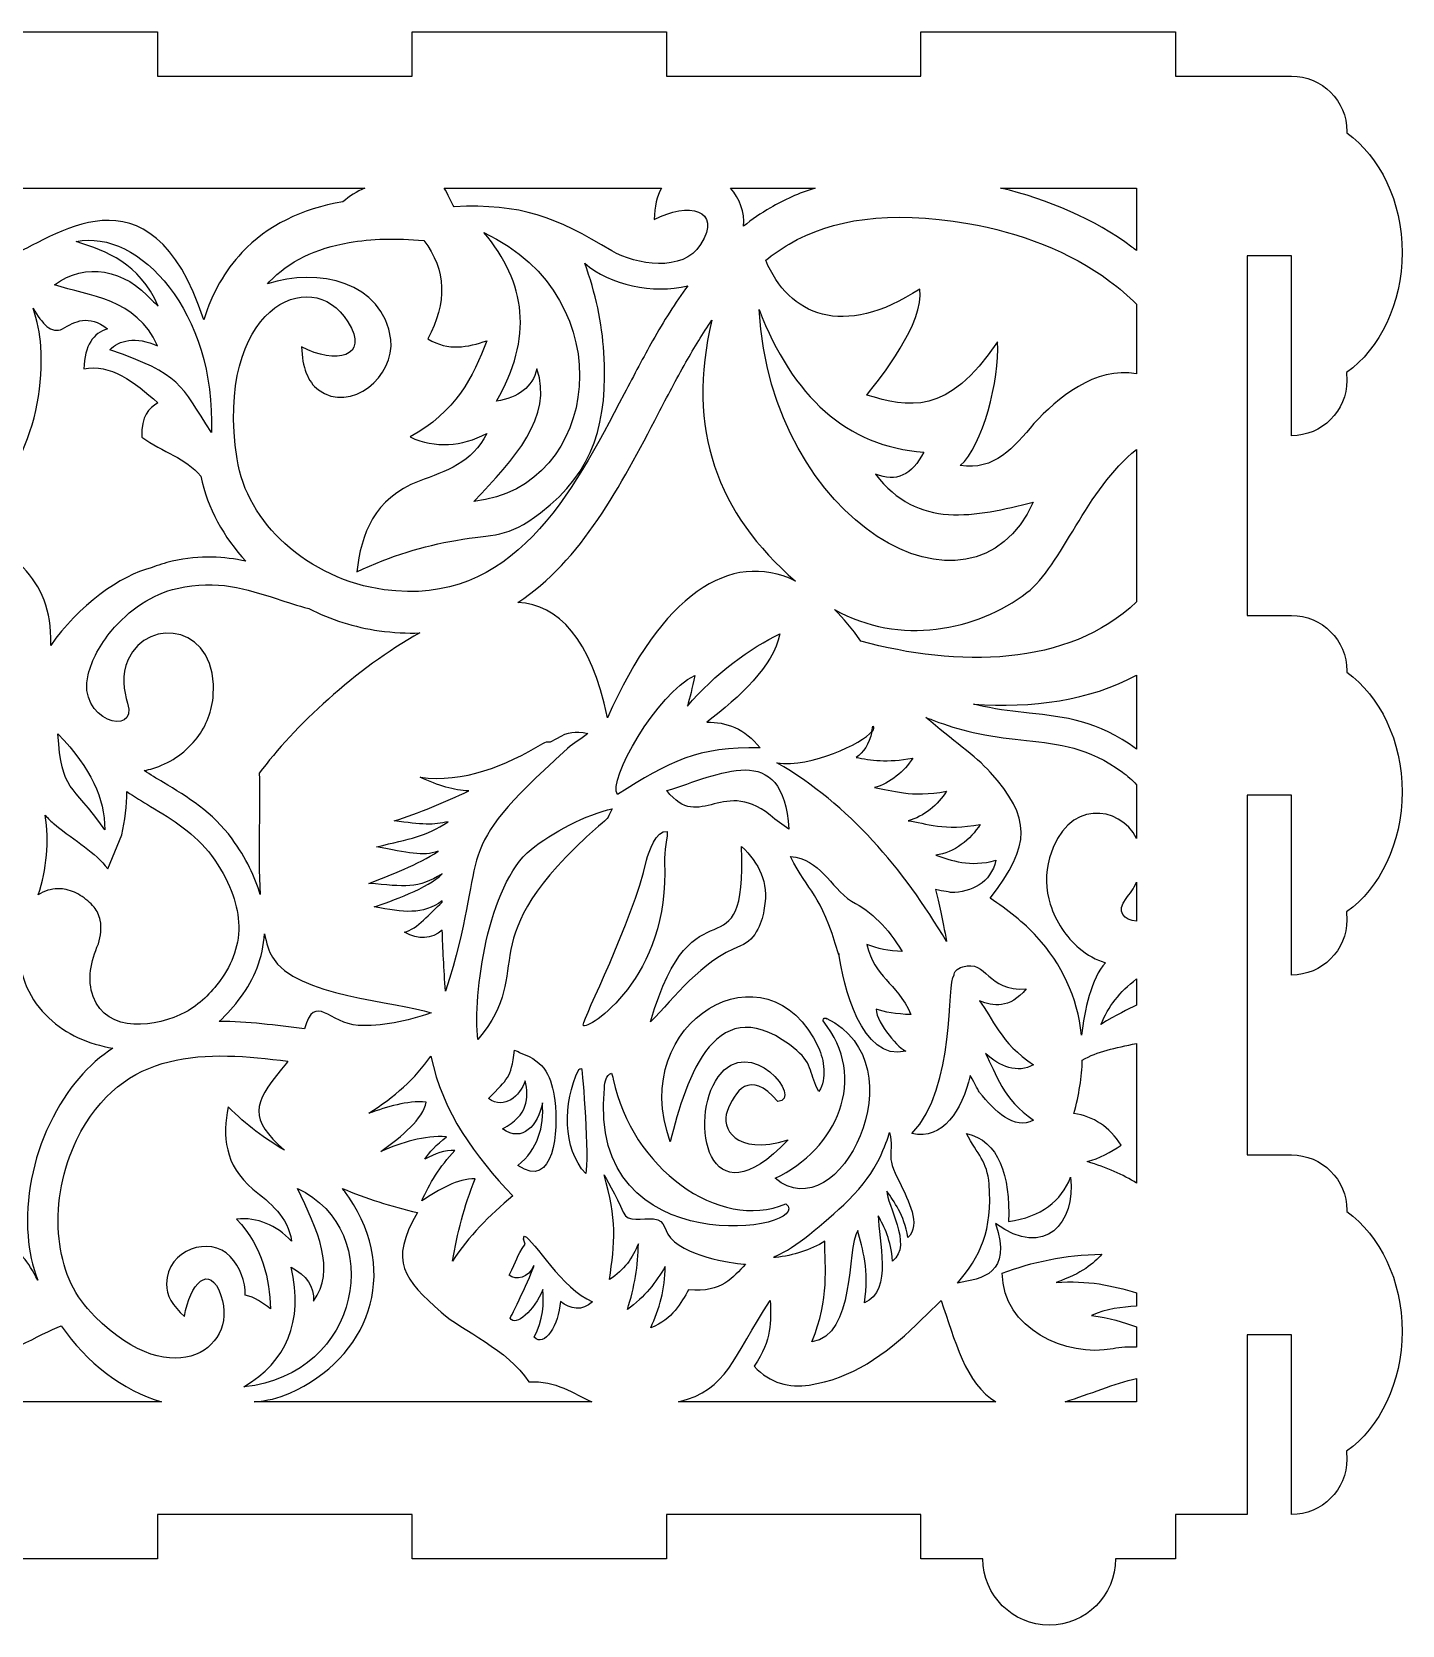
# Model space of a CAD drawing. Extents: x -1260 to -85, y -359 to 882.
# Drawn here: x -987.5 to -724.1, y 243.1 to 549.3 of the extents above; entities that cross this region are included whole.
import ezdxf

# ---------------------------------------------------------------- set-up
doc = ezdxf.new("R2010")
doc.units = 0
doc.layers.get('0').update_dxf_attribs({"linetype": 'CONTINUOUS'})

msp = doc.modelspace()

# ---------------------------------------------------------------- linework, layer by layer
at = {"color": 7}
for points in [[(-1012.179375, 549.270578), (-963.281775, 549.270578), (-963.281775, 540.766628), (-914.3841, 540.766628), (-914.3841, 549.270578), (-865.4865, 549.270578), (-865.4865, 540.766628), (-816.588825, 540.766628), (-816.588825, 549.270578), (-804.683325, 549.270578), (-779.17155, 549.270578), (-767.691225, 549.270578), (-767.691225, 540.766628), (-753.872325, 540.766628), (-745.368375, 540.766628)], [(-1007.4933, 519.260153), (-923.492475, 519.260153)], [(-908.218125, 519.260153), (-866.4774, 519.260153)], [(-853.1694, 519.260153), (-836.945775, 519.260153)], [(-801.2964, 519.260153), (-775.14, 519.260153), (-775.14, 507.240953)], [(-745.36845, 471.672128), (-745.36845, 506.219378), (-753.8724, 506.219378), (-753.8724, 437.124878), (-745.36845, 437.124878)], [(-942.156525, 500.864453), (-941.823375, 501.226928)], [(-987.191475, 496.172978), (-987.191625, 496.173053)], [(-775.14, 496.933553), (-775.14, 483.569153)], [(-775.14, 469.032128), (-775.14, 439.744777)], [(-775.14, 425.692628), (-775.14, 411.475328)], [(-804.5847, 419.657603), (-806.497875, 420.096203)], [(-887.793375, 412.832753), (-886.575, 413.520953)], [(-826.0155, 414.840728), (-825.8526, 415.832528)], [(-884.4807, 411.597353), (-886.821, 409.466903), (-887.10075, 409.207778)], [(-775.14, 404.619653), (-775.14, 394.289078)], [(-775.137225, 404.619652), (-775.14, 404.619653)], [(-745.368525, 368.030378), (-745.368525, 402.577628), (-753.872475, 402.577628), (-753.872475, 333.483203), (-745.368525, 333.483203)], [(-841.9629, 396.095753), (-844.682475, 398.010428)], [(-972.87375, 388.468103), (-970.159125, 394.962578)], [(-908.689425, 387.403253), (-908.627175, 387.492728)], [(-775.14, 385.861253), (-775.14, 378.368003)], [(-908.595525, 382.042553), (-908.588025, 382.295528)], [(-832.349625, 372.170977), (-832.385775, 371.934353)], [(-775.14, 367.298453), (-775.14, 362.262653)], [(-834.67995, 359.641478), (-834.777525, 359.761853)], [(-775.14, 354.910328), (-775.14, 328.063178)], [(-892.667175, 316.309028), (-892.956525, 317.276978), (-892.935525, 317.230253)], [(-986.333625, 309.381353), (-986.333775, 309.381728)], [(-775.14, 306.948353), (-775.14, 304.393778)], [(-775.14, 300.443678), (-775.14, 296.545928)], [(-745.3686, 264.388703), (-745.3686, 298.935953), (-753.87255, 298.935953), (-753.87255, 264.388703), (-767.69145, 264.388703), (-767.69145, 255.884753), (-779.171775, 255.884753)], [(-775.14, 290.535128), (-775.14, 286.055228), (-788.877525, 286.055228)], [(-962.537475, 286.055228), (-1044.657675, 286.055228)], [(-879.8628, 286.055228), (-944.7387, 286.055228)], [(-802.166775, 286.055228), (-863.149425, 286.055228)], [(-804.68355, 255.884753), (-816.58905, 255.884753), (-816.58905, 264.388703), (-865.486725, 264.388703), (-865.486725, 255.884753), (-914.384325, 255.884753), (-914.384325, 264.388703), (-963.282, 264.388703), (-963.282, 255.884753), (-1012.1796, 255.884753), (-1012.1796, 264.388703), (-1061.077275, 264.388703), (-1061.077275, 255.884753), (-1109.974875, 255.884753), (-1109.974875, 264.388703), (-1158.87255, 264.388703), (-1158.87255, 255.884753), (-1170.1479, 255.884753)]]:
    msp.add_lwpolyline(points, dxfattribs=at)
for points in [[(-908.218125, 519.260153)], [(-853.1694, 519.260153)], [(-801.2964, 519.260153)], [(-900.600975, 510.703328)], [(-775.14, 496.933553)], [(-873.604125, 479.724503)], [(-952.9563, 472.317353)], [(-775.14, 469.032128)], [(-794.993925, 458.896703)], [(-912.88995, 433.779278)], [(-775.14, 425.692628)], [(-876.8076, 417.471278)], [(-982.44135, 414.394328)], [(-826.0155, 414.840728)], [(-847.474725, 411.703253)], [(-984.886875, 398.736653)], [(-878.551725, 396.641078)], [(-865.873425, 389.747978)], [(-775.14, 385.861253)], [(-851.255175, 373.652603)], [(-811.66785, 374.509778)], [(-775.14, 367.298452)], [(-910.713375, 360.793553)], [(-775.14, 354.910328)], [(-889.328775, 343.459328)], [(-818.3196, 337.576103)], [(-938.900325, 334.364378)], [(-864.750675, 336.021803)], [(-842.12805, 336.373252)], [(-881.0055, 329.894528)], [(-844.60485, 328.995878)], [(-936.399975, 327.055478)], [(-895.0302, 325.592978)], [(-842.531175, 324.097553)], [(-809.56335, 308.847503)], [(-873.00375, 303.765503)], [(-895.536825, 302.141078)], [(-775.14, 300.443678)], [(-837.548325, 297.595253)], [(-775.14, 290.535128)], [(-962.537475, 286.055228)], [(-879.8628, 286.055228)], [(-802.166775, 286.055228)]]:
    msp.add_lwpolyline(points, close=True, dxfattribs=at)
for points in [[(-745.368375, 540.766628), (-739.497675, 540.766628), (-734.738475, 536.007653), (-734.738475, 530.136953)], [(-734.738475, 530.136953), (-734.738475, 530.050853), (-734.739225, 529.964528), (-734.741475, 529.879028)], [(-734.741475, 529.879028), (-728.385675, 525.284828), (-724.108575, 516.695153), (-724.108575, 506.857403)], [(-954.39855, 493.950953), (-964.826475, 525.440228), (-983.54625, 509.235728), (-992.098875, 506.055278)], [(-923.492475, 519.260153), (-924.9966, 518.591153), (-926.403825, 517.711178), (-927.698325, 516.628628)], [(-906.29685, 515.673878), (-906.758025, 516.161753), (-907.496175, 518.351978), (-908.218125, 519.260153)], [(-866.4774, 519.260153), (-867.310575, 517.715678), (-867.75915, 515.687453), (-867.85395, 513.215603)], [(-850.692375, 511.924478), (-850.40265, 514.564553), (-851.438175, 517.220753), (-853.1694, 519.260153)], [(-836.945775, 519.260153), (-840.033375, 518.275628), (-842.87895, 516.996203), (-845.526075, 515.453153)], [(-776.046975, 507.926153), (-783.288675, 513.284228), (-792.072225, 517.078703), (-801.2964, 519.260153)], [(-927.698325, 516.628628), (-935.6274, 515.255678), (-942.1992, 512.054153), (-947.0886, 506.859728)], [(-875.988, 507.205628), (-886.822425, 513.692228), (-893.337975, 516.305303), (-906.29685, 515.673878)], [(-867.85395, 513.215603), (-861.325725, 516.617603), (-854.654775, 515.261378), (-858.931875, 508.403603)], [(-845.526075, 515.453153), (-847.345275, 514.393403), (-849.062625, 513.212828), (-850.692375, 511.924478)], [(-841.927575, 508.481677), (-833.66925, 513.294652), (-822.8862, 515.056703), (-807.579375, 512.455328)], [(-978.9579, 508.970378), (-966.79815, 511.512053), (-952.050375, 495.314603), (-952.9563, 472.317353)], [(-807.579375, 512.455328), (-797.596125, 510.758602), (-787.96035, 507.046177), (-780.3183, 501.391478)], [(-963.192075, 496.580153), (-966.88935, 504.955478), (-972.908025, 507.004553), (-978.9579, 508.970378)], [(-941.823375, 501.226928), (-938.08245, 505.202078), (-932.88315, 507.680978), (-926.49885, 508.786103)], [(-926.49885, 508.786103), (-922.221975, 509.526803), (-917.413425, 509.649878), (-912.150375, 509.191553)], [(-912.150375, 509.191553), (-907.74255, 503.552378), (-907.662825, 497.215628), (-911.327625, 490.275128)], [(-900.600975, 510.703328), (-873.510375, 498.106178), (-878.16285, 461.623253), (-902.51265, 459.049103)], [(-898.1799, 478.300778), (-891.1146, 490.404428), (-892.371675, 501.130178), (-900.600975, 510.703328)], [(-858.931875, 508.403603), (-862.297725, 503.007878), (-871.398, 504.458828), (-875.988, 507.205628)], [(-846.4251, 505.379828), (-844.99965, 506.524252), (-843.50505, 507.561953), (-841.927575, 508.481677)], [(-947.0886, 506.859728), (-950.346, 503.398403), (-952.815525, 499.109678), (-954.39855, 493.950953)], [(-816.80865, 499.845053), (-831.648675, 490.204777), (-841.931025, 494.792228), (-846.4251, 505.379828)], [(-775.14, 507.240953), (-775.439325, 507.471803), (-775.741875, 507.700553), (-776.046975, 507.926153)], [(-724.108575, 506.857403), (-724.108575, 497.000903), (-728.4018, 488.397503), (-734.77785, 483.809603)], [(-983.105325, 500.644403), (-977.1474, 505.128728), (-969.6102, 503.658653), (-964.335375, 497.624228)], [(-948.0255, 467.247953), (-952.4001, 495.849503), (-933.8796, 505.058153), (-926.705025, 493.552328)], [(-918.481125, 490.177778), (-919.907625, 501.287078), (-932.5494, 503.997128), (-942.156525, 500.864453)], [(-877.526325, 487.664828), (-877.881825, 493.345253), (-879.087675, 499.070528), (-881.203875, 504.840653)], [(-881.203875, 504.840653), (-876.345825, 500.574503), (-868.122675, 498.838403), (-861.41775, 500.502428)], [(-963.315975, 488.957678), (-967.36575, 498.131528), (-976.480275, 498.490553), (-983.105325, 500.644403)], [(-861.41775, 500.502428), (-863.799075, 497.238578), (-866.014575, 493.684403), (-868.158675, 489.896528)], [(-826.997025, 479.478128), (-824.3895, 482.764027), (-815.889375, 493.405853), (-816.80865, 499.845053)], [(-780.3183, 501.391478), (-778.46355, 500.019203), (-776.7288, 498.532478), (-775.14, 496.933553)], [(-987.191625, 496.173053), (-985.47555, 493.186928), (-983.7465, 491.144453), (-981.56925, 492.207053)], [(-985.741575, 488.827703), (-985.9197, 491.303603), (-986.4198, 493.769153), (-987.191475, 496.172978)], [(-964.335375, 497.624228), (-963.965025, 497.355503), (-963.583875, 497.008778), (-963.192075, 496.580153)], [(-981.56925, 492.207053), (-979.104825, 493.618928), (-976.652325, 495.070928), (-972.901425, 492.212303)], [(-926.705025, 493.552328), (-922.427775, 486.695378), (-929.098725, 485.338853), (-935.6265, 488.740628)], [(-856.76445, 493.845503), (-861.81765, 472.995353), (-855.6819, 456.608303), (-840.69855, 443.752853)], [(-861.7524, 485.789078), (-860.139225, 488.637278), (-858.492675, 491.334503), (-856.76445, 493.845503)], [(-794.993925, 458.896703), (-806.954775, 432.797903), (-845.448675, 455.147078), (-847.695375, 495.926678)], [(-847.695375, 495.926678), (-841.231575, 479.174978), (-830.92455, 469.579553), (-816.0291, 468.526553)], [(-972.901425, 492.212303), (-975.63435, 491.419028), (-977.29305, 489.039053), (-977.4846, 484.496453)], [(-972.451125, 488.183003), (-970.86555, 490.020278), (-967.3866, 490.840853), (-963.315975, 488.957678)], [(-932.380575, 480.485003), (-926.200575, 475.887128), (-917.576325, 483.133103), (-918.481125, 490.177778)], [(-900.0312, 489.911003), (-902.577675, 483.004703), (-906.069225, 476.162228), (-914.75085, 471.432578)], [(-911.327625, 490.275128), (-907.34475, 487.838753), (-903.6732, 488.712128), (-900.0312, 489.911003)], [(-868.158675, 489.896528), (-869.881125, 486.855503), (-871.72455, 483.324053), (-873.604125, 479.724503)], [(-989.90445, 467.285978), (-986.664075, 473.962178), (-985.2252, 481.635728), (-985.741575, 488.827703)], [(-952.9563, 472.317353), (-958.901175, 481.528403), (-958.805325, 483.479228), (-972.451125, 488.183003)], [(-935.6265, 488.740628), (-935.47665, 484.818803), (-934.43535, 482.013803), (-932.380575, 480.485003)], [(-889.670175, 456.871028), (-879.297075, 464.797103), (-876.7089, 474.585578), (-877.526325, 487.664828)], [(-801.8562, 489.714503), (-811.506675, 475.285028), (-819.069, 477.166553), (-826.997025, 479.478128)], [(-809.047125, 465.927128), (-804.703125, 469.725578), (-801.471375, 482.344553), (-801.8562, 489.714503)], [(-977.4846, 484.496453), (-972.426675, 485.572853), (-967.722075, 482.064953), (-963.255825, 477.977303)], [(-902.51265, 459.049103), (-894.764025, 467.174603), (-887.15535, 475.315478), (-890.4045, 484.537103)], [(-890.4045, 484.537103), (-891.2532, 480.974828), (-893.93385, 478.971278), (-898.1799, 478.300778)], [(-867.080775, 475.865453), (-865.343175, 479.191778), (-863.6394, 482.456003), (-861.7524, 485.789078)], [(-775.14, 483.569153), (-783.103125, 484.992052), (-790.44135, 478.848428), (-794.883, 473.998852)], [(-734.77785, 483.809603), (-734.78535, 483.700553), (-734.793825, 483.591653), (-734.80335, 483.483653)], [(-734.73855, 482.302253), (-734.73855, 476.431178), (-739.49775, 471.672128), (-745.36845, 471.672128)], [(-734.80335, 483.483653), (-734.7606, 483.095903), (-734.73855, 482.701553), (-734.73855, 482.302253)], [(-963.255825, 477.977303), (-964.952325, 476.899853), (-966.482625, 475.546028), (-966.311925, 471.375503)], [(-873.604125, 479.724503), (-883.7247, 460.339178), (-895.02555, 438.694703), (-919.766475, 442.082303)], [(-894.0438, 439.639553), (-881.865525, 447.551603), (-874.2096, 462.210053), (-867.080775, 475.865453)], [(-914.75085, 471.432578), (-909.843675, 469.173503), (-904.93815, 469.627553), (-900.0312, 472.068428)], [(-900.0312, 472.068428), (-902.75205, 466.579328), (-907.90755, 464.789303), (-913.039425, 462.965153)], [(-794.883, 473.998852), (-798.69315, 469.471778), (-802.47825, 464.892578), (-809.047125, 465.927128)], [(-966.311925, 471.375503), (-962.330625, 468.486278), (-957.816075, 467.410928), (-955.00785, 463.880303)], [(-816.0291, 468.526553), (-818.338125, 464.144228), (-821.385075, 462.576953), (-825.296025, 464.305403)], [(-796.22025, 441.514853), (-789.5757, 446.567003), (-784.820475, 461.452553), (-775.14, 469.032128)], [(-938.817825, 450.943178), (-943.643625, 455.307803), (-947.063025, 460.951853), (-948.0255, 467.247953)], [(-955.00785, 463.880303), (-953.651475, 457.723703), (-950.567325, 452.165528), (-946.341675, 447.553178)], [(-913.039425, 462.965153), (-921.743625, 459.535553), (-924.1458, 452.899103), (-925.020675, 445.485728)], [(-825.296025, 464.305403), (-817.268775, 453.557453), (-806.15115, 456.140978), (-794.993925, 458.896703)], [(-905.949525, 451.563953), (-898.57575, 452.856353), (-896.194425, 451.887503), (-889.670175, 456.871028)], [(-919.766475, 442.082303), (-926.867925, 443.054453), (-933.6279, 446.250053), (-938.817825, 450.943178)], [(-925.020675, 445.485728), (-918.461775, 448.688753), (-912.1455, 450.477803), (-905.949525, 451.563953)], [(-960.508425, 447.538328), (-961.872, 447.241553), (-963.221175, 446.807003), (-964.538625, 446.254628)], [(-946.341675, 447.553178), (-950.4876, 448.470128), (-954.9018, 448.756928), (-960.508425, 447.538328)], [(-840.69855, 443.752853), (-853.27335, 449.843378), (-866.497425, 441.032678), (-876.8076, 417.471278)], [(-983.79525, 432.854603), (-983.903625, 438.963578), (-986.1972, 443.618678), (-989.7216, 446.946878)], [(-964.538625, 446.254628), (-970.177575, 444.992228), (-978.732975, 438.906578), (-983.8215, 431.353853)], [(-959.519625, 442.343378), (-951.724725, 444.038828), (-946.37235, 442.291028), (-940.3326, 440.318753)], [(-972.1818, 434.135378), (-968.864775, 438.148553), (-964.27905, 441.309653), (-959.519625, 442.343378)], [(-833.2302, 438.276952), (-820.6452, 431.247802), (-805.885575, 434.165077), (-796.22025, 441.514853)], [(-940.3326, 440.318753), (-938.39265, 439.684778), (-936.386775, 439.028753), (-934.2453, 438.448778)], [(-934.2453, 438.448778), (-930.024375, 436.317878), (-925.427325, 434.855228), (-920.703225, 434.208878)], [(-876.8076, 417.471278), (-880.0818, 432.861053), (-886.2561, 439.138403), (-894.0438, 439.639553)], [(-828.1272, 432.213053), (-829.793775, 434.536102), (-831.49755, 436.558553), (-833.2302, 438.276952)], [(-775.14, 439.744777), (-788.323875, 427.149803), (-809.747025, 427.153403), (-828.1272, 432.213053)], [(-952.623975, 421.390103), (-951.256575, 435.250403), (-965.132625, 437.087903), (-968.944125, 428.689028)], [(-745.36845, 437.124878), (-739.49775, 437.124878), (-734.73855, 432.365903), (-734.73855, 426.495203)], [(-983.8215, 431.353853), (-983.79525, 431.824103), (-983.7855, 432.324353), (-983.79525, 432.854603)], [(-976.635525, 425.744303), (-975.9027, 428.636078), (-974.3184, 431.551178), (-972.1818, 434.135378)], [(-912.88995, 433.779278), (-925.16775, 426.972503), (-937.202325, 415.715003), (-943.739325, 406.814978)], [(-920.703225, 434.208878), (-917.955975, 433.832828), (-915.35655, 433.698653), (-912.88995, 433.779278)], [(-861.473925, 419.696303), (-856.3275, 425.809553), (-849.15975, 431.076503), (-843.714075, 433.573478)], [(-843.714075, 433.573478), (-845.03535, 427.266053), (-851.374425, 421.542503), (-857.733, 416.631278)], [(-968.944125, 428.689028), (-970.331925, 425.632028), (-969.760725, 422.673128), (-969.0519, 420.287528)], [(-969.0519, 420.287528), (-967.06005, 413.583428), (-978.847125, 417.012653), (-976.635525, 425.744303)], [(-874.88565, 402.744353), (-877.014675, 405.218378), (-867.212175, 422.301278), (-860.063925, 425.579303)], [(-860.063925, 425.579303), (-860.560575, 423.208403), (-860.9943, 421.305428), (-861.473925, 419.696303)], [(-806.497875, 420.096203), (-795.199125, 419.324903), (-784.1625, 420.737378), (-775.14, 425.692628)], [(-734.73855, 426.495203), (-734.73855, 426.409103), (-734.7393, 426.322778), (-734.74155, 426.237278)], [(-734.74155, 426.237278), (-728.38575, 421.643078), (-724.10865, 413.053478), (-724.10865, 403.215653)], [(-956.023875, 413.217803), (-954.206175, 415.451978), (-952.9365, 418.222778), (-952.623975, 421.390103)], [(-795.798825, 418.373903), (-798.52455, 418.668353), (-801.384225, 418.977953), (-804.5847, 419.657603)], [(-857.733, 416.631278), (-854.053125, 416.715053), (-850.406025, 415.376528), (-847.474725, 411.703253)], [(-803.2704, 407.027152), (-806.081775, 410.192527), (-810.64455, 413.151652), (-815.625525, 417.548002)], [(-815.625525, 417.548002), (-814.82535, 417.217177), (-813.999375, 416.897677), (-813.14475, 416.592803)], [(-813.14475, 416.592803), (-810.79725, 415.753027), (-808.280925, 415.030177), (-805.55775, 414.450877)], [(-775.14, 411.475328), (-782.699175, 416.958428), (-788.855175, 417.623453), (-795.798825, 418.373903)], [(-982.44135, 414.394328), (-975.8625, 407.491028), (-973.57005, 402.168803), (-973.420575, 395.956103)], [(-973.420575, 395.956103), (-979.838925, 405.128228), (-981.753375, 403.061978), (-982.44135, 414.394328)], [(-886.575, 413.520953), (-884.1684, 414.858653), (-883.2957, 414.923228), (-880.5906, 414.473003)], [(-880.5906, 414.473003), (-882.17355, 413.175878), (-883.1751, 412.774328), (-884.4807, 411.597353)], [(-865.4106, 403.473728), (-855.44355, 406.496078), (-843.046725, 413.490353), (-841.9629, 396.095753)], [(-844.25385, 408.820628), (-837.61845, 407.859278), (-827.928825, 412.560878), (-826.0155, 414.840728)], [(-826.0155, 414.840728), (-826.5321, 412.303628), (-827.666325, 410.801378), (-829.02375, 409.869353)], [(-825.8526, 415.832528), (-825.564975, 415.631228), (-825.645975, 415.280378), (-826.0155, 414.840728)], [(-805.55775, 414.450877), (-802.262025, 413.750527), (-799.201275, 413.419103), (-796.283325, 413.104252)], [(-964.2051, 407.731928), (-961.1664, 408.635453), (-958.193025, 410.550128), (-956.023875, 413.217803)], [(-912.8241, 406.068953), (-904.569525, 404.877578), (-896.365575, 408.261653), (-889.247775, 412.548953)], [(-889.247775, 412.548953), (-888.800925, 412.860428), (-888.276825, 412.946753), (-887.793375, 412.832753)], [(-847.474725, 411.703253), (-859.45935, 411.986228), (-864.9405, 409.066778), (-874.88565, 402.744353)], [(-796.283325, 413.104252), (-789.99855, 412.424827), (-784.428, 411.822952), (-777.865275, 407.038402)], [(-965.86995, 407.337953), (-965.31375, 407.435078), (-964.757175, 407.566928), (-964.2051, 407.731928)], [(-962.180475, 405.041903), (-963.4563, 405.812153), (-964.7028, 406.565153), (-965.86995, 407.337953)], [(-887.10075, 409.207778), (-907.682775, 390.229103), (-899.2233, 392.040428), (-907.965975, 364.926278)], [(-811.66785, 374.509778), (-820.075875, 388.556378), (-830.265975, 400.708478), (-844.25385, 408.820628)], [(-829.02375, 409.869353), (-826.3329, 409.328303), (-823.0884, 408.790178), (-818.17485, 409.726703)], [(-818.17485, 409.726703), (-819.801, 407.158928), (-822.490575, 404.846528), (-825.538575, 404.049878)], [(-948.987675, 394.218953), (-952.674825, 399.300428), (-957.5892, 402.270053), (-962.180475, 405.041903)], [(-943.739325, 406.814978), (-943.526475, 401.543978), (-944.0427, 391.724528), (-943.590675, 383.486528)], [(-903.491025, 403.413203), (-906.310125, 403.552628), (-909.32385, 404.381978), (-912.8241, 406.068953)], [(-844.682475, 398.010428), (-854.546625, 406.838753), (-858.990975, 395.116553), (-865.4106, 403.473728)], [(-803.2704, 382.808527), (-795.28605, 393.206977), (-795.405525, 398.168977), (-803.2704, 407.027152)], [(-777.865275, 407.038402), (-776.898825, 406.334302), (-775.986825, 405.520477), (-775.137225, 404.619652)], [(-970.159125, 394.962578), (-969.584475, 397.645178), (-969.136275, 400.662578), (-969.220725, 403.321553)], [(-969.220725, 403.321553), (-967.769925, 402.328253), (-966.223275, 401.393678), (-964.6377, 400.436603)], [(-917.7972, 397.664303), (-913.062225, 399.145928), (-908.1078, 401.276528), (-903.491025, 403.413203)], [(-825.538575, 404.049878), (-822.149175, 403.611128), (-818.5437, 402.046553), (-811.683375, 403.353203)], [(-811.683375, 403.353203), (-813.309975, 400.785878), (-815.99955, 398.473253), (-819.047775, 397.676228)], [(-775.14, 394.289078), (-778.3641, 400.688753), (-788.631525, 401.957753), (-791.8764, 390.583102)], [(-724.10865, 403.215653), (-724.10865, 393.359153), (-728.401875, 384.755753), (-734.777925, 380.167853)], [(-986.21415, 383.457203), (-984.65385, 388.305728), (-984.042825, 393.791828), (-984.886875, 398.736653)], [(-984.886875, 398.736653), (-984.344925, 398.120528), (-983.748825, 397.544603), (-983.097675, 397.014578)], [(-964.6377, 400.436603), (-960.467625, 397.917953), (-956.0022, 395.220053), (-952.926975, 390.981652)], [(-891.52575, 392.168828), (-887.61735, 395.369903), (-880.81395, 398.939678), (-875.904675, 400.009478)], [(-875.904675, 400.009478), (-877.15455, 397.549103), (-876.37065, 398.561678), (-878.551725, 396.641078)], [(-983.097675, 397.014578), (-979.004475, 393.689978), (-975.2583, 391.623128), (-972.87375, 388.468103)], [(-921.1962, 392.680328), (-914.7228, 394.274378), (-911.759175, 394.566728), (-907.47345, 397.510403)], [(-907.47345, 397.510403), (-910.123275, 396.808403), (-912.606375, 396.957653), (-917.7972, 397.664303)], [(-878.551725, 396.641078), (-904.2177, 374.033153), (-890.042475, 369.692303), (-901.719675, 355.643378)], [(-869.306025, 390.086828), (-868.931625, 391.703228), (-867.5115, 395.949053), (-865.340625, 395.612303)], [(-865.340625, 395.612303), (-865.2078, 395.122928), (-865.9674, 391.499378), (-865.873425, 389.747978)], [(-819.047775, 397.676228), (-815.6583, 397.237853), (-812.05305, 395.673278), (-805.19295, 396.980153)], [(-805.19295, 396.980153), (-807.025725, 394.086878), (-810.2088, 391.517453), (-813.7326, 391.075478)], [(-943.590675, 383.486528), (-944.533125, 386.890253), (-946.2726, 390.476978), (-948.987675, 394.218953)], [(-909.3543, 391.832528), (-912.400575, 390.761003), (-915.150975, 391.546778), (-921.1962, 392.680328)], [(-901.719675, 355.643378), (-902.765175, 364.333103), (-899.794575, 385.395428), (-891.52575, 392.168828)], [(-868.54815, 359.033003), (-860.2776, 387.907928), (-850.1133, 366.333428), (-851.04465, 392.758553)], [(-851.04465, 392.758553), (-847.6833, 389.437553), (-845.8362, 386.018378), (-846.6849, 380.872628)], [(-952.926975, 390.981652), (-949.52475, 386.293027), (-947.959125, 382.031528), (-947.72745, 378.228353)], [(-922.6659, 385.644203), (-918.563175, 387.246953), (-913.2414, 389.244128), (-909.3543, 391.832528)], [(-881.508525, 358.379528), (-881.361225, 360.148553), (-872.115525, 377.953853), (-869.306025, 390.086828)], [(-865.873425, 389.747978), (-864.678375, 367.606103), (-880.88415, 357.119453), (-881.508525, 358.379528)], [(-832.385775, 371.934353), (-835.99635, 384.385853), (-838.125675, 383.574578), (-841.632075, 390.826478)], [(-841.632075, 390.826478), (-835.9893, 390.313103), (-834.14715, 385.110128), (-829.9173, 382.212878)], [(-813.7326, 391.075478), (-810.780675, 390.108128), (-807.234075, 388.677728), (-802.1889, 390.096428)], [(-802.1889, 390.096428), (-803.120325, 385.719878), (-806.96115, 383.982128), (-810.7707, 383.877052)], [(-791.8764, 390.583102), (-792.745725, 387.535028), (-792.5871, 384.457252), (-791.7297, 381.647528)], [(-908.627175, 387.492728), (-913.20825, 384.567578), (-915.841275, 385.054028), (-922.6659, 385.644203)], [(-921.655125, 381.149003), (-918.639225, 382.151228), (-911.019075, 384.854003), (-908.689425, 387.403253)], [(-777.142275, 382.775378), (-776.42985, 383.665328), (-775.699575, 384.683453), (-775.14, 385.861253)], [(-982.5015, 384.619928), (-983.7546, 384.595478), (-985.046775, 384.235553), (-986.21415, 383.457203)], [(-981.255675, 384.540578), (-981.632175, 384.601178), (-982.04955, 384.629678), (-982.5015, 384.619928)], [(-978.1437, 383.341778), (-979.114575, 383.934878), (-980.173125, 384.365378), (-981.255675, 384.540578)], [(-975.502125, 381.079103), (-976.227075, 381.933728), (-977.133825, 382.724378), (-978.1437, 383.341778)], [(-810.7707, 383.877052), (-810.9078, 383.939828), (-812.20785, 384.136028), (-813.794475, 384.471953)], [(-813.794475, 384.471953), (-813.0423, 381.792127), (-812.46315, 378.873128), (-811.66785, 374.509778)], [(-794.2926, 375.373328), (-796.846125, 378.197077), (-799.87695, 380.508878), (-803.2704, 382.808527)], [(-775.14, 378.368003), (-777.53985, 378.538702), (-779.1609, 380.253353), (-777.142275, 382.775378)], [(-974.31945, 378.565553), (-974.51715, 379.510553), (-974.902425, 380.372603), (-975.502125, 381.079103)], [(-908.588025, 382.295528), (-912.432375, 379.524353), (-915.936675, 380.095403), (-921.655125, 381.149003)], [(-915.867225, 376.262828), (-913.354725, 376.930403), (-910.98195, 379.871753), (-908.595525, 382.042553)], [(-846.6849, 380.872628), (-847.076775, 378.503228), (-848.127225, 374.869703), (-851.255175, 373.652603)], [(-829.9173, 382.212878), (-825.930825, 380.144078), (-823.06755, 377.220653), (-820.16625, 372.558128)], [(-791.7297, 381.647528), (-790.7046, 378.292777), (-788.6649, 375.299377), (-786.19575, 373.210177)], [(-734.777925, 380.167853), (-734.785425, 380.058803), (-734.7939, 379.949978), (-734.803425, 379.841978)], [(-734.803425, 379.841978), (-734.760675, 379.454153), (-734.738625, 379.059803), (-734.738625, 378.660578)], [(-974.667225, 374.054003), (-974.18145, 375.525353), (-974.02095, 377.143028), (-974.31945, 378.565553)], [(-947.72745, 378.228353), (-947.46825, 373.983578), (-948.88905, 370.213553), (-951.253125, 367.013153)], [(-908.58255, 376.665278), (-910.697475, 374.937278), (-913.07175, 374.725328), (-915.867225, 376.262828)], [(-907.965975, 364.926278), (-908.247675, 369.263678), (-908.48685, 373.145528), (-908.58255, 376.665278)], [(-734.738625, 378.660578), (-734.738625, 372.789428), (-739.497825, 368.030378), (-745.368525, 368.030378)], [(-990.13365, 373.885028), (-990.025425, 367.775528), (-987.731925, 363.120053), (-984.20685, 359.792303)], [(-975.67395, 363.908153), (-976.8585, 367.237403), (-976.1703, 370.580753), (-974.667225, 374.054003)], [(-947.333025, 363.734678), (-944.729175, 367.259303), (-943.007325, 371.358428), (-942.7467, 375.976928)], [(-942.7467, 375.976928), (-942.380175, 374.130953), (-941.888175, 372.578303), (-941.234025, 371.460653)], [(-864.750675, 336.021803), (-873.211275, 359.172953), (-845.925075, 375.066128), (-836.294775, 354.129053)], [(-851.255175, 373.652603), (-858.995025, 370.640078), (-863.896275, 363.720428), (-868.54815, 359.033003)], [(-820.16625, 372.558128), (-822.728925, 372.625103), (-825.017775, 373.148903), (-826.99425, 373.942553)], [(-826.99425, 373.942553), (-825.45375, 367.414328), (-821.417775, 366.905378), (-818.514375, 360.438128)], [(-785.734875, 356.512477), (-786.492375, 363.909202), (-789.580575, 370.162103), (-794.2926, 375.373328)], [(-941.234025, 371.460653), (-936.799875, 363.894278), (-917.2038, 362.969078), (-910.713375, 360.793553)], [(-819.505275, 353.411902), (-828.0243, 351.252128), (-831.56235, 366.309428), (-832.349625, 372.170977)], [(-808.533675, 369.648278), (-803.795925, 371.013203), (-804.07065, 364.908203), (-796.3446, 365.372903)], [(-786.19575, 373.210177), (-784.644675, 371.897603), (-782.9067, 370.925153), (-781.114275, 370.416803)], [(-818.3196, 337.576103), (-809.70705, 346.498627), (-811.766475, 366.755677), (-810.210075, 367.995953)], [(-810.210075, 367.995953), (-810.234075, 368.649727), (-809.780775, 369.236303), (-808.533675, 369.648278)], [(-781.114275, 370.416803), (-783.873375, 367.499977), (-785.154075, 361.108853), (-785.734875, 356.512477)], [(-951.253125, 367.013153), (-953.046, 364.585253), (-955.178325, 362.380628), (-957.951075, 360.897278)], [(-924.722775, 358.364003), (-930.166575, 358.639553), (-933.074325, 364.825103), (-935.079525, 357.699653)], [(-840.448575, 353.549303), (-855.9021, 366.504803), (-861.75945, 348.218828), (-864.750675, 336.021803)], [(-796.3446, 365.372903), (-799.5735, 361.513628), (-802.737, 362.002178), (-805.316025, 363.065603)], [(-782.005875, 358.551278), (-780.542325, 361.993253), (-778.469325, 364.805078), (-775.14, 367.298452)], [(-957.951075, 360.897278), (-963.36255, 358.002128), (-973.105725, 356.685278), (-975.67395, 363.908153)], [(-951.485925, 359.121653), (-949.908225, 360.517853), (-948.5502, 362.087828), (-947.333025, 363.734678)], [(-818.514375, 360.438128), (-821.3838, 360.547178), (-823.5495, 360.916853), (-825.182325, 361.493003)], [(-825.182325, 361.493003), (-825.182325, 358.690103), (-820.48515, 353.656028), (-819.505275, 353.411902)], [(-805.316025, 363.065603), (-802.83225, 359.889803), (-801.32325, 354.967928), (-794.933775, 350.786378)], [(-775.14, 362.262653), (-776.8251, 361.436228), (-778.9734, 360.448928), (-782.005875, 358.551278)], [(-984.20685, 359.792303), (-980.88735, 356.658128), (-976.4946, 354.763703), (-971.861475, 353.984753)], [(-935.079525, 357.699653), (-940.473975, 358.409078), (-946.038525, 359.107628), (-951.485925, 359.121653)], [(-910.713375, 360.793553), (-915.30975, 359.119553), (-920.442525, 358.146278), (-924.722775, 358.364003)], [(-834.777525, 359.761853), (-816.483225, 350.912603), (-832.354725, 318.603203), (-844.60485, 328.995878)], [(-844.60485, 328.995878), (-832.801575, 334.535753), (-826.519125, 348.220928), (-835.374675, 359.217128)], [(-835.374675, 359.217128), (-835.345425, 359.548553), (-835.388175, 359.370203), (-835.19295, 359.735453)], [(-835.19295, 359.735453), (-834.797025, 359.730953), (-834.963975, 359.780303), (-834.67995, 359.641478)], [(-855.5856, 348.463478), (-849.421275, 357.076103), (-838.94355, 343.982377), (-844.109475, 343.750403)], [(-971.861475, 353.984753), (-976.521, 350.972453), (-980.673, 346.358603), (-984.02445, 339.452753)], [(-978.85845, 336.313478), (-970.1172, 354.325928), (-953.665725, 353.440853), (-938.244075, 351.494753)], [(-922.693125, 341.480453), (-917.83095, 344.559353), (-913.73805, 348.148403), (-910.761675, 352.480553)], [(-910.761675, 352.480553), (-908.52, 341.540828), (-902.232, 333.266978), (-895.0302, 325.592978)], [(-899.66445, 344.298503), (-895.94505, 348.349778), (-895.415025, 347.968103), (-894.710925, 353.608778)], [(-894.710925, 353.608778), (-894.212325, 353.478278), (-893.7978, 353.269103), (-893.457825, 352.999478)], [(-893.457825, 352.999478), (-888.8277, 351.491753), (-887.536125, 348.409253), (-886.960875, 343.909403)], [(-836.18295, 345.682478), (-838.03215, 348.796852), (-837.250425, 350.867753), (-840.448575, 353.549303)], [(-836.294775, 354.129053), (-835.190775, 351.730103), (-834.6627, 348.095078), (-836.18295, 345.682478)], [(-794.933775, 350.786378), (-798.0558, 349.073828), (-801.420825, 350.446403), (-804.162075, 352.951478)], [(-804.162075, 352.951478), (-802.20825, 349.284578), (-800.82105, 344.017028), (-794.933775, 340.163678)], [(-785.572875, 351.683078), (-782.722575, 353.437253), (-779.22765, 353.955353), (-775.14, 354.910328)], [(-939.4788, 349.935728), (-945.0336, 343.150628), (-945.750675, 340.558253), (-938.900325, 334.364378)], [(-938.244075, 351.494753), (-938.6376, 350.977928), (-939.0528, 350.456153), (-939.4788, 349.935728)], [(-881.0055, 329.894528), (-885.495225, 334.669928), (-885.39465, 343.512728), (-882.35085, 349.865978)], [(-882.35085, 349.865978), (-882.0732, 350.087528), (-882.239475, 349.995653), (-881.83125, 350.095403)], [(-881.83125, 350.095403), (-881.582925, 349.627928), (-880.330725, 332.509478), (-881.0055, 329.894528)], [(-877.432575, 346.337528), (-877.293375, 347.728328), (-877.1775, 348.620828), (-876.05175, 349.217153)], [(-876.05175, 349.217153), (-875.7522, 348.364028), (-875.8989, 348.875753), (-875.724375, 348.021727)], [(-844.109475, 343.750403), (-849.504825, 350.210002), (-852.45015, 345.539828), (-853.83825, 341.807003)], [(-787.178175, 341.432453), (-786.196875, 345.049178), (-785.677275, 348.463478), (-785.572875, 351.683078)], [(-892.6347, 347.743853), (-893.692125, 344.741528), (-896.6088, 342.161228), (-899.66445, 344.298503)], [(-897.022275, 338.501528), (-891.984975, 341.116553), (-891.94455, 344.407553), (-892.6347, 347.743853)], [(-842.531175, 324.097553), (-836.577375, 319.007753), (-880.883475, 311.947778), (-877.432575, 346.337528)], [(-875.724375, 348.021727), (-872.27925, 331.176653), (-855.46695, 318.546427), (-842.531175, 324.097553)], [(-842.12805, 336.373253), (-857.67795, 319.658977), (-861.29385, 340.489778), (-855.5856, 348.463478)], [(-807.111675, 348.728828), (-808.739325, 341.942228), (-812.299875, 336.291202), (-818.3196, 337.576103)], [(-805.323225, 345.462278), (-805.382475, 345.632753), (-806.19345, 346.995953), (-807.111675, 348.728828)], [(-911.64525, 343.643228), (-915.485625, 343.930703), (-919.091475, 342.715478), (-922.693125, 341.480453)], [(-920.3949, 334.147553), (-916.180125, 337.220228), (-912.304275, 340.317803), (-911.64525, 343.643228)], [(-889.328775, 343.459328), (-890.145975, 339.184178), (-893.180175, 335.723078), (-897.022275, 338.501528)], [(-886.960875, 343.909403), (-886.223775, 338.139278), (-887.014875, 326.603678), (-894.050775, 331.476278)], [(-894.050775, 331.476278), (-890.17785, 334.560428), (-889.01325, 338.857478), (-889.328775, 343.459328)], [(-794.933775, 340.163678), (-798.69675, 338.100353), (-802.372575, 341.980703), (-805.323225, 345.462278)], [(-949.73265, 342.704228), (-950.772675, 337.077803), (-950.52435, 331.626128), (-944.957025, 326.897303)], [(-938.900325, 334.364378), (-942.58785, 336.561353), (-946.213725, 339.221228), (-949.73265, 342.704228)], [(-853.83825, 341.807003), (-854.953725, 338.807902), (-852.50055, 333.199327), (-842.12805, 336.373252)], [(-778.1166, 335.372078), (-780.376725, 338.845778), (-783.38865, 340.885178), (-787.178175, 341.432453)], [(-984.02445, 339.452753), (-987.26445, 332.777153), (-988.7037, 325.103228), (-988.187325, 317.911478)], [(-907.757025, 336.968753), (-912.115275, 337.267403), (-916.27305, 335.859578), (-920.3949, 334.147553)], [(-911.91015, 332.643803), (-911.108625, 333.960878), (-909.736725, 335.400803), (-907.757025, 336.968753)], [(-830.492325, 324.810203), (-824.685675, 330.422378), (-823.3161, 335.844053), (-822.612225, 337.770878)], [(-822.612225, 337.770878), (-821.5122, 333.384278), (-823.85565, 334.183253), (-820.52535, 327.904178)], [(-803.477475, 327.843353), (-803.8374, 332.270303), (-805.6902, 333.498653), (-807.822975, 337.612028)], [(-807.822975, 337.612028), (-801.680625, 336.228653), (-799.35225, 329.519303), (-799.768275, 320.668778)], [(-982.3125, 318.422903), (-982.741725, 324.398603), (-981.5478, 330.771878), (-978.85845, 336.313478)], [(-912.52875, 324.652703), (-911.02635, 327.988778), (-909.0834, 331.248953), (-906.16635, 334.335053)], [(-906.16635, 334.335053), (-908.0814, 334.475828), (-909.99585, 333.756578), (-911.91015, 332.643803)], [(-784.642125, 332.202878), (-782.24295, 332.782853), (-780.13695, 333.987878), (-778.1166, 335.372078)], [(-775.14, 328.063178), (-777.751125, 329.660003), (-780.8802, 331.055753), (-784.642125, 332.202878)], [(-745.368525, 333.483203), (-739.497825, 333.483203), (-734.738625, 328.724153), (-734.738625, 322.853453)], [(-902.277075, 328.883153), (-905.693775, 328.976528), (-909.111675, 326.839703), (-912.52875, 324.652703)], [(-906.6081, 313.089428), (-905.700975, 318.354428), (-904.362225, 323.618153), (-902.277075, 328.883153)], [(-876.439125, 309.526553), (-875.4627, 316.445078), (-874.9284, 321.352328), (-877.4955, 329.621978)], [(-877.4955, 329.621978), (-877.4955, 329.621978), (-874.9854, 325.405928), (-873.79635, 322.455503)], [(-820.52535, 327.904178), (-819.1458, 324.812753), (-816.4005, 320.099453), (-819.110475, 317.594003)], [(-809.56335, 308.847503), (-805.258425, 313.816553), (-802.760175, 319.019003), (-803.477475, 327.843353)], [(-787.837875, 329.175953), (-786.79275, 320.478503), (-792.71295, 313.426028), (-802.23375, 320.280578)], [(-799.768275, 320.668778), (-793.4205, 321.607028), (-789.5763, 324.591053), (-787.837875, 329.175953)], [(-936.399975, 327.055478), (-919.237125, 318.943328), (-924.1035, 291.163328), (-946.697775, 288.922328)], [(-944.957025, 326.897303), (-941.629875, 324.253628), (-938.2785, 321.629303), (-937.5378, 316.932353)], [(-937.882425, 287.710703), (-922.8585, 294.288953), (-916.5273, 310.697753), (-926.547075, 325.353653)], [(-933.344475, 305.379578), (-928.889325, 311.268352), (-932.591475, 319.149803), (-936.399975, 327.055478)], [(-926.547075, 325.353653), (-926.981625, 325.989503), (-927.392775, 326.545628), (-927.787425, 327.040778)], [(-927.787425, 327.040778), (-923.3241, 325.067678), (-918.39225, 323.662403), (-913.356225, 322.383803)], [(-895.0302, 325.592978), (-899.536875, 321.884678), (-903.5148, 317.800403), (-906.6081, 313.089428)], [(-844.36185, 314.102678), (-840.975825, 315.524528), (-835.43805, 320.031203), (-830.492325, 324.810203)], [(-823.11585, 326.542253), (-823.30395, 324.032753), (-818.03535, 316.152578), (-822.0297, 313.093253)], [(-819.110475, 317.594003), (-819.848175, 322.105778), (-821.760075, 324.440753), (-823.11585, 326.542253)], [(-937.5378, 316.932353), (-940.560975, 319.967678), (-944.033775, 321.554453), (-948.12075, 321.166103)], [(-913.356225, 322.383803), (-918.92205, 312.875828), (-915.921225, 309.628103), (-908.774925, 303.234653)], [(-873.79635, 322.455503), (-872.947425, 320.348003), (-870.10755, 321.405053), (-868.0026, 321.201803)], [(-824.789625, 321.760103), (-824.775375, 317.249828), (-821.923125, 307.356728), (-827.453025, 305.045828)], [(-822.0297, 313.093253), (-822.33645, 317.133503), (-823.6431, 319.662128), (-824.789625, 321.760103)], [(-734.738625, 322.853453), (-734.738625, 322.767353), (-734.739375, 322.681028), (-734.741625, 322.595603)], [(-734.741625, 322.595603), (-728.385825, 318.001328), (-724.108725, 309.411727), (-724.108725, 299.573903)], [(-976.75305, 303.959828), (-980.094675, 307.693253), (-981.912825, 312.866003), (-982.3125, 318.422903)], [(-948.12075, 321.166103), (-942.8649, 315.494603), (-941.869275, 309.613928), (-941.57655, 303.929003)], [(-868.0026, 321.201803), (-865.3647, 320.947703), (-866.300925, 318.743303), (-863.942775, 316.779128)], [(-828.739275, 318.947603), (-830.94585, 315.228803), (-829.123425, 298.717778), (-837.548325, 297.595253)], [(-827.453025, 305.045828), (-826.44195, 311.349728), (-827.8347, 315.461603), (-828.739275, 318.947603)], [(-802.23375, 320.280578), (-799.011, 310.579328), (-804.774525, 309.715553), (-809.56335, 308.847503)], [(-986.333775, 309.381728), (-988.160475, 312.978653), (-989.9295, 315.718028), (-992.3601, 314.532128)], [(-988.187325, 317.911478), (-987.97935, 315.026678), (-987.3354, 312.156428), (-986.333625, 309.381353)], [(-949.344675, 313.964528), (-953.163375, 318.018578), (-961.496325, 315.364928), (-961.581375, 308.728628)], [(-895.701375, 310.397078), (-894.15795, 313.380278), (-894.423225, 313.833578), (-892.667175, 316.309028)], [(-892.935525, 317.230253), (-892.943025, 317.651003), (-892.973775, 317.427503), (-892.787325, 317.889053)], [(-892.787325, 317.889053), (-890.95155, 317.191553), (-885.55575, 307.637603), (-879.684675, 305.277728)], [(-870.89055, 316.412828), (-871.99965, 313.754453), (-873.5778, 311.325953), (-876.439125, 309.526553)], [(-873.00375, 303.765503), (-871.651875, 308.049803), (-870.8952, 312.271403), (-870.89055, 316.412828)], [(-863.942775, 316.779128), (-859.6392, 313.195778), (-850.282275, 312.478028), (-850.282275, 312.478028)], [(-835.03605, 316.880903), (-837.86145, 315.230978), (-841.03935, 314.149028), (-844.551525, 313.764878)], [(-837.548325, 297.595253), (-834.03765, 305.986553), (-835.1466, 311.951228), (-835.03605, 316.880903)], [(-1019.53065, 312.788603), (-1008.9498, 280.837403), (-990.157425, 297.808928), (-981.79335, 300.631178)], [(-958.112025, 302.415953), (-957.149175, 308.723528), (-953.25795, 312.831353), (-951.1065, 306.460028)], [(-946.4289, 306.547778), (-946.4574, 309.239303), (-947.3265, 311.822603), (-949.344675, 313.964528)], [(-850.282275, 312.478028), (-852.814125, 309.969803), (-854.68305, 306.948578), (-861.24705, 307.559978)], [(-844.551525, 313.764878), (-845.294325, 313.685603), (-844.577025, 314.011928), (-844.36185, 314.102678)], [(-800.957325, 310.773203), (-795.238875, 312.859403), (-789.038625, 314.322128), (-781.8054, 314.395628)], [(-781.8054, 314.395628), (-783.43005, 312.584753), (-785.559675, 310.773203), (-790.600575, 308.962703)], [(-946.697775, 288.922328), (-938.533575, 293.791028), (-935.190075, 301.286378), (-937.59945, 311.916353)], [(-937.59945, 311.916353), (-934.656675, 310.339928), (-933.155925, 308.193503), (-933.344475, 305.379578)], [(-890.9883, 312.221378), (-891.882075, 309.810128), (-894.528075, 309.262253), (-895.701375, 310.397078)], [(-895.536825, 302.141078), (-894.950475, 303.064178), (-890.81205, 311.867828), (-890.9883, 312.221378)], [(-865.738425, 312.056678), (-867.451125, 309.041378), (-869.6736, 306.206378), (-873.00375, 303.765503)], [(-868.512225, 300.252128), (-866.8767, 303.872003), (-865.757325, 307.719653), (-865.738425, 312.056678)], [(-779.6703, 296.231453), (-788.575575, 294.537653), (-800.9529, 300.038228), (-800.957325, 310.773203)], [(-790.600575, 308.962703), (-784.654875, 309.414503), (-779.72085, 308.431178), (-775.14, 306.948353)], [(-951.1065, 306.460028), (-947.49525, 295.770728), (-961.570125, 287.000678), (-976.75305, 303.959828)], [(-961.581375, 308.728628), (-961.608375, 306.521003), (-960.4017, 304.421153), (-958.112025, 302.415953)], [(-941.57655, 303.929003), (-943.08195, 305.070878), (-944.625225, 306.120053), (-946.4289, 306.547778)], [(-889.239225, 307.621028), (-890.907975, 303.595028), (-894.51105, 300.248528), (-895.536825, 302.141078)], [(-890.925375, 298.452503), (-889.1457, 301.744778), (-889.030725, 305.042153), (-889.239225, 307.621028)], [(-861.24705, 307.559978), (-862.673175, 305.081903), (-864.243225, 301.933778), (-868.512225, 300.252128)], [(-908.774925, 303.234653), (-904.681575, 299.581403), (-896.0139, 296.221703), (-891.96135, 289.869053)], [(-885.875325, 305.293928), (-886.169775, 300.831278), (-888.96225, 296.392178), (-890.925375, 298.452503)], [(-879.684675, 305.277728), (-881.769, 303.400103), (-883.9173, 303.783578), (-885.875325, 305.293928)], [(-863.149425, 286.055228), (-853.724475, 288.311753), (-852.811575, 294.521528), (-845.54325, 305.520728)], [(-845.54325, 305.520728), (-845.462925, 301.343003), (-845.08875, 298.086203), (-848.625975, 292.873928)], [(-817.531275, 300.825053), (-815.8173, 302.490578), (-814.199025, 304.022978), (-812.708925, 305.509253)], [(-812.708925, 305.509253), (-810.10905, 298.148678), (-808.058325, 289.347503), (-802.166775, 286.055228)], [(-775.14, 304.393778), (-778.0239, 304.267253), (-780.908025, 303.912203), (-783.7911, 302.624078)], [(-981.79335, 300.631178), (-976.962675, 293.632628), (-969.940575, 288.144203), (-962.537475, 286.055228)], [(-838.081275, 289.265003), (-829.9311, 290.464328), (-823.39155, 295.131503), (-817.531275, 300.825053)], [(-783.7911, 302.624078), (-780.423975, 302.154428), (-777.63765, 301.375703), (-775.14, 300.443678)], [(-724.108725, 299.573903), (-724.108725, 289.717477), (-728.40195, 281.114003), (-734.778, 276.526103)], [(-775.14, 296.545928), (-776.655, 296.591828), (-778.166325, 296.517653), (-779.6703, 296.231453)], [(-848.625975, 292.873928), (-845.49435, 289.531178), (-841.911675, 288.701453), (-838.081275, 289.265003)], [(-891.96135, 289.869053), (-886.6458, 290.211278), (-883.371975, 287.552153), (-879.8628, 286.055228)], [(-788.877525, 286.055228), (-784.16505, 287.477753), (-779.34525, 289.629428), (-775.14, 290.535128)], [(-944.7387, 286.055228), (-942.350775, 286.194653), (-940.067325, 286.754453), (-937.882425, 287.710703)], [(-734.778, 276.526103), (-734.7855, 276.417053), (-734.793975, 276.308228), (-734.8035, 276.200228)], [(-734.8035, 276.200228), (-734.76075, 275.812477), (-734.7387, 275.418053), (-734.7387, 275.018828)], [(-734.7387, 275.018828), (-734.7387, 269.147678), (-739.4979, 264.388703), (-745.3686, 264.388703)], [(-791.927625, 243.128828), (-798.972525, 243.128828), (-804.68355, 248.839628), (-804.68355, 255.884753)], [(-779.171775, 255.884753), (-779.171775, 248.839628), (-784.8828, 243.128828), (-791.927625, 243.128828)]]:
    msp.add_open_spline(points, degree=3, dxfattribs=at)

doc.saveas('drawing.dxf')
